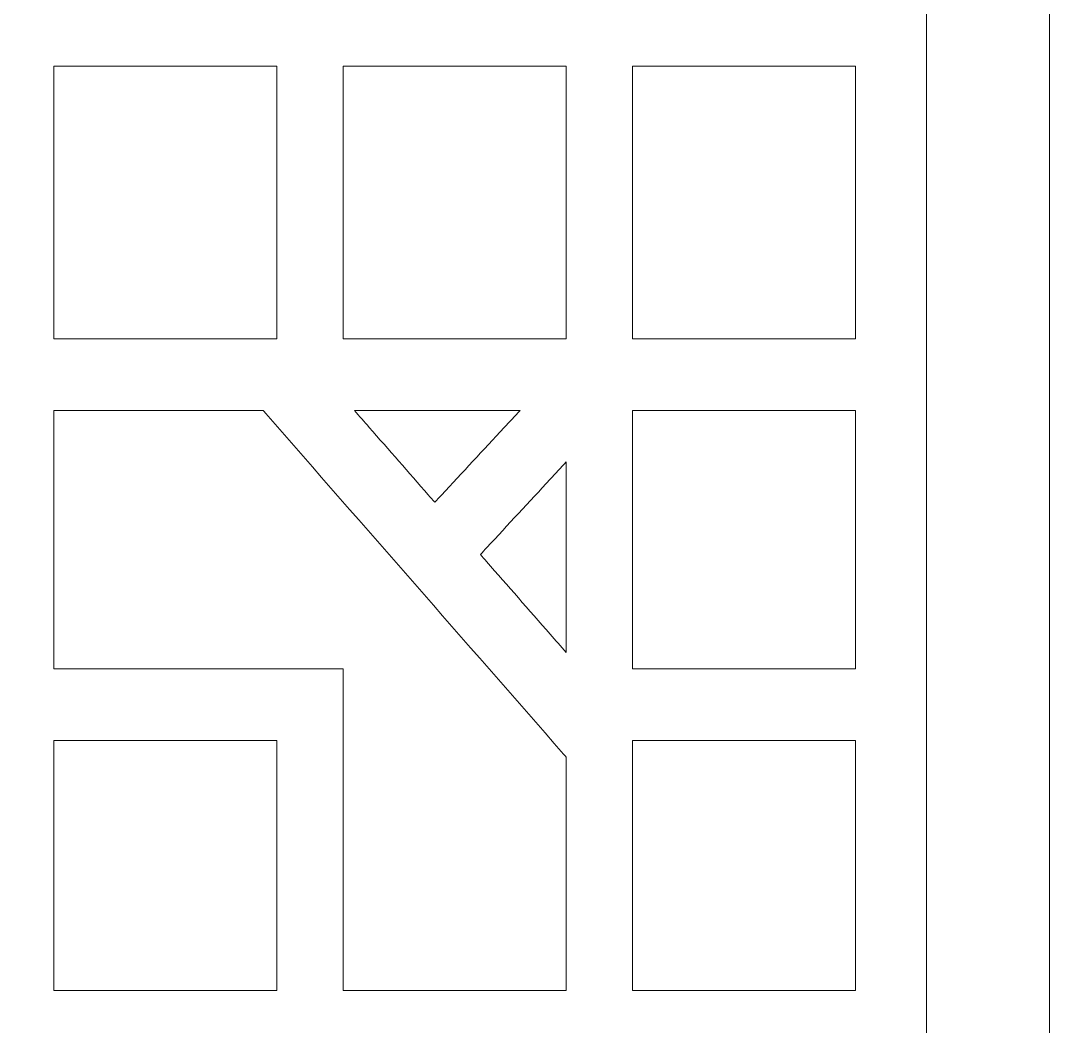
# Model space of a CAD drawing. Header units: centimetres. Extents: x -27.5 to -16.8, y -9.5 to 9.5.
# Drawn here: x -18.925 to -16.764, y 4 to 6.112 of the extents above; entities that cross this region are included whole.
import ezdxf

# ---------------------------------------------------------------- set-up
doc = ezdxf.new("R2010")
doc.units = ezdxf.units.CM
doc.header["$MEASUREMENT"] = 0
doc.layers.add('layer 1', color=7, linetype='Continuous')

msp = doc.modelspace()

# ---------------------------------------------------------------- linework, layer by layer
at = {"layer": 'layer 1', "color": 250, "lineweight": 9}
for points, knots in [([(-21.08554, 9.5), (-21.08554, 3.16667), (-21.08554, -3.16667), (-21.08554, -9.5), (-21.08554, -9.5), (-19.64491, -9.5), (-18.20427, -9.5), (-16.76367, -9.5), (-16.76367, -9.5), (-16.76367, -3.16667), (-16.76367, 3.16667), (-16.76367, 9.5), (-16.76367, 9.5), (-18.20427, 9.5), (-19.64491, 9.5), (-21.08554, 9.5)], [0, 0, 0, 0, 0.2, 0.2, 0.2, 0.2, 0.4, 0.4, 0.4, 0.4, 0.6, 0.6, 0.6, 0.6, 1, 1, 1, 1]), ([(-20.8272, -1.2539), (-20.8272, 2.24882), (-20.8272, 5.75153), (-20.8272, 9.25424), (-20.8272, 9.25424), (-19.5588, 9.25424), (-18.29036, 9.25424), (-17.02196, 9.25424), (-17.02196, 9.25424), (-17.02196, 5.75153), (-17.02196, 2.24882), (-17.02196, -1.2539), (-17.02196, -1.2539), (-18.29036, -1.2539), (-19.5588, -1.2539), (-20.8272, -1.2539)], [0, 0, 0, 0, 0.2, 0.2, 0.2, 0.2, 0.4, 0.4, 0.4, 0.4, 0.6, 0.6, 0.6, 0.6, 1, 1, 1, 1]), ([(-17.02196, -1.2539), (-17.02196, 2.24882), (-17.02196, 5.75153), (-17.02196, 9.25424), (-17.02196, 9.25424), (-18.29036, 9.25424), (-19.5588, 9.25424), (-20.8272, 9.25424), (-20.8272, 9.25424), (-20.8272, 5.75153), (-20.8272, 2.24882), (-20.8272, -1.2539), (-20.8272, -1.2539), (-19.5588, -1.2539), (-18.29036, -1.2539), (-17.02196, -1.2539)], [0, 0, 0, 0, 0.2, 0.2, 0.2, 0.2, 0.4, 0.4, 0.4, 0.4, 0.6, 0.6, 0.6, 0.6, 1, 1, 1, 1]), ([(-18.85482, 5.46524), (-18.85482, 5.64202), (-18.85482, 5.81876), (-18.85482, 5.99555), (-18.85482, 5.99555), (-18.85482, 6.00258), (-18.85482, 6.00964), (-18.85482, 6.01672), (-18.85482, 6.01672), (-18.84827, 6.01672), (-18.84172, 6.01672), (-18.83519, 6.01672), (-18.83519, 6.01672), (-18.69215, 6.01672), (-18.54915, 6.01672), (-18.40611, 6.01672), (-18.40611, 6.01672), (-18.39959, 6.01672), (-18.39303, 6.01672), (-18.38653, 6.01672), (-18.38653, 6.01672), (-18.38653, 6.00964), (-18.38653, 6.00258), (-18.38653, 5.99555), (-18.38653, 5.99555), (-18.38653, 5.81876), (-18.38653, 5.64202), (-18.38653, 5.46524), (-18.38653, 5.46524), (-18.38653, 5.45818), (-18.38653, 5.45115), (-18.38653, 5.44409), (-18.38653, 5.44409), (-18.39303, 5.44409), (-18.39959, 5.44409), (-18.40611, 5.44409), (-18.40611, 5.44409), (-18.54915, 5.44409), (-18.69215, 5.44409), (-18.83519, 5.44409), (-18.83519, 5.44409), (-18.84172, 5.44409), (-18.84827, 5.44409), (-18.85482, 5.44409), (-18.85482, 5.44409), (-18.85482, 5.45115), (-18.85482, 5.45818), (-18.85482, 5.46524)], [0, 0, 0, 0, 0.0769231, 0.0769231, 0.0769231, 0.0769231, 0.1538462, 0.1538462, 0.1538462, 0.1538462, 0.2307692, 0.2307692, 0.2307692, 0.2307692, 0.3076923, 0.3076923, 0.3076923, 0.3076923, 0.3846154, 0.3846154, 0.3846154, 0.3846154, 0.4615385, 0.4615385, 0.4615385, 0.4615385, 0.5384615, 0.5384615, 0.5384615, 0.5384615, 0.6153846, 0.6153846, 0.6153846, 0.6153846, 0.6923077, 0.6923077, 0.6923077, 0.6923077, 0.7692308, 0.7692308, 0.7692308, 0.7692308, 0.8461538, 0.8461538, 0.8461538, 0.8461538, 1, 1, 1, 1]), ([(-18.85482, 5.99555), (-18.85482, 5.81876), (-18.85482, 5.64202), (-18.85482, 5.46524), (-18.85482, 5.46524), (-18.85482, 5.45818), (-18.85482, 5.45115), (-18.85482, 5.44409), (-18.85482, 5.44409), (-18.84827, 5.44409), (-18.84172, 5.44409), (-18.83519, 5.44409), (-18.83519, 5.44409), (-18.69215, 5.44409), (-18.54915, 5.44409), (-18.40611, 5.44409), (-18.40611, 5.44409), (-18.39959, 5.44409), (-18.39303, 5.44409), (-18.38653, 5.44409), (-18.38653, 5.44409), (-18.38653, 5.45115), (-18.38653, 5.45818), (-18.38653, 5.46524), (-18.38653, 5.46524), (-18.38653, 5.64202), (-18.38653, 5.81876), (-18.38653, 5.99555), (-18.38653, 5.99555), (-18.38653, 6.00258), (-18.38653, 6.00964), (-18.38653, 6.01672), (-18.38653, 6.01672), (-18.39303, 6.01672), (-18.39959, 6.01672), (-18.40611, 6.01672), (-18.40611, 6.01672), (-18.54915, 6.01672), (-18.69215, 6.01672), (-18.83519, 6.01672), (-18.83519, 6.01672), (-18.84172, 6.01672), (-18.84827, 6.01672), (-18.85482, 6.01672), (-18.85482, 6.01672), (-18.85482, 6.00964), (-18.85482, 6.00258), (-18.85482, 5.99555)], [0, 0, 0, 0, 0.0769231, 0.0769231, 0.0769231, 0.0769231, 0.1538462, 0.1538462, 0.1538462, 0.1538462, 0.2307692, 0.2307692, 0.2307692, 0.2307692, 0.3076923, 0.3076923, 0.3076923, 0.3076923, 0.3846154, 0.3846154, 0.3846154, 0.3846154, 0.4615385, 0.4615385, 0.4615385, 0.4615385, 0.5384615, 0.5384615, 0.5384615, 0.5384615, 0.6153846, 0.6153846, 0.6153846, 0.6153846, 0.6923077, 0.6923077, 0.6923077, 0.6923077, 0.7692308, 0.7692308, 0.7692308, 0.7692308, 0.8461538, 0.8461538, 0.8461538, 0.8461538, 1, 1, 1, 1]), ([(-18.24692, 5.46524), (-18.24692, 5.64202), (-18.24692, 5.81876), (-18.24692, 5.99555), (-18.24692, 5.99555), (-18.24692, 6.00258), (-18.24692, 6.00964), (-18.24692, 6.01672), (-18.24692, 6.01672), (-18.24042, 6.01672), (-18.23387, 6.01672), (-18.22734, 6.01672), (-18.22734, 6.01672), (-18.0843, 6.01672), (-17.9413, 6.01672), (-17.79826, 6.01672), (-17.79826, 6.01672), (-17.79169, 6.01672), (-17.78518, 6.01672), (-17.77863, 6.01672), (-17.77863, 6.01672), (-17.77863, 6.00964), (-17.77863, 6.00258), (-17.77863, 5.99555), (-17.77863, 5.99555), (-17.77863, 5.81876), (-17.77863, 5.64202), (-17.77863, 5.46524), (-17.77863, 5.46524), (-17.77863, 5.45818), (-17.77863, 5.45115), (-17.77863, 5.44409), (-17.77863, 5.44409), (-17.78518, 5.44409), (-17.79169, 5.44409), (-17.79826, 5.44409), (-17.79826, 5.44409), (-17.9413, 5.44409), (-18.0843, 5.44409), (-18.22734, 5.44409), (-18.22734, 5.44409), (-18.23387, 5.44409), (-18.24042, 5.44409), (-18.24692, 5.44409), (-18.24692, 5.44409), (-18.24692, 5.45115), (-18.24692, 5.45818), (-18.24692, 5.46524)], [0, 0, 0, 0, 0.0769231, 0.0769231, 0.0769231, 0.0769231, 0.1538462, 0.1538462, 0.1538462, 0.1538462, 0.2307692, 0.2307692, 0.2307692, 0.2307692, 0.3076923, 0.3076923, 0.3076923, 0.3076923, 0.3846154, 0.3846154, 0.3846154, 0.3846154, 0.4615385, 0.4615385, 0.4615385, 0.4615385, 0.5384615, 0.5384615, 0.5384615, 0.5384615, 0.6153846, 0.6153846, 0.6153846, 0.6153846, 0.6923077, 0.6923077, 0.6923077, 0.6923077, 0.7692308, 0.7692308, 0.7692308, 0.7692308, 0.8461538, 0.8461538, 0.8461538, 0.8461538, 1, 1, 1, 1]), ([(-18.22734, 5.44409), (-18.0843, 5.44409), (-17.9413, 5.44409), (-17.79826, 5.44409), (-17.79826, 5.44409), (-17.79169, 5.44409), (-17.78518, 5.44409), (-17.77863, 5.44409), (-17.77863, 5.44409), (-17.77863, 5.45115), (-17.77863, 5.45818), (-17.77863, 5.46524), (-17.77863, 5.46524), (-17.77863, 5.64202), (-17.77863, 5.81876), (-17.77863, 5.99555), (-17.77863, 5.99555), (-17.77863, 6.00258), (-17.77863, 6.00964), (-17.77863, 6.01672), (-17.77863, 6.01672), (-17.78518, 6.01672), (-17.79169, 6.01672), (-17.79826, 6.01672), (-17.79826, 6.01672), (-17.9413, 6.01672), (-18.0843, 6.01672), (-18.22734, 6.01672), (-18.22734, 6.01672), (-18.23387, 6.01672), (-18.24042, 6.01672), (-18.24692, 6.01672), (-18.24692, 6.01672), (-18.24692, 6.00964), (-18.24692, 6.00258), (-18.24692, 5.99555), (-18.24692, 5.99555), (-18.24692, 5.81876), (-18.24692, 5.64202), (-18.24692, 5.46524), (-18.24692, 5.46524), (-18.24692, 5.45818), (-18.24692, 5.45115), (-18.24692, 5.44409), (-18.24692, 5.44409), (-18.24042, 5.44409), (-18.23387, 5.44409), (-18.22734, 5.44409)], [0, 0, 0, 0, 0.0769231, 0.0769231, 0.0769231, 0.0769231, 0.1538462, 0.1538462, 0.1538462, 0.1538462, 0.2307692, 0.2307692, 0.2307692, 0.2307692, 0.3076923, 0.3076923, 0.3076923, 0.3076923, 0.3846154, 0.3846154, 0.3846154, 0.3846154, 0.4615385, 0.4615385, 0.4615385, 0.4615385, 0.5384615, 0.5384615, 0.5384615, 0.5384615, 0.6153846, 0.6153846, 0.6153846, 0.6153846, 0.6923077, 0.6923077, 0.6923077, 0.6923077, 0.7692308, 0.7692308, 0.7692308, 0.7692308, 0.8461538, 0.8461538, 0.8461538, 0.8461538, 1, 1, 1, 1]), ([(-17.19038, 5.44409), (-17.33345, 5.44409), (-17.47644, 5.44409), (-17.61948, 5.44409), (-17.61948, 5.44409), (-17.62599, 5.44409), (-17.63256, 5.44409), (-17.63907, 5.44409), (-17.63907, 5.44409), (-17.63907, 5.45115), (-17.63907, 5.45818), (-17.63907, 5.46524), (-17.63907, 5.46524), (-17.63907, 5.64202), (-17.63907, 5.81876), (-17.63907, 5.99555), (-17.63907, 5.99555), (-17.63907, 6.00258), (-17.63907, 6.00964), (-17.63907, 6.01672), (-17.63907, 6.01672), (-17.63256, 6.01672), (-17.62599, 6.01672), (-17.61948, 6.01672), (-17.61948, 6.01672), (-17.47644, 6.01672), (-17.33345, 6.01672), (-17.19038, 6.01672), (-17.19038, 6.01672), (-17.18388, 6.01672), (-17.17733, 6.01672), (-17.17077, 6.01672), (-17.17077, 6.01672), (-17.17077, 6.00964), (-17.17077, 6.00258), (-17.17077, 5.99555), (-17.17077, 5.99555), (-17.17077, 5.81876), (-17.17077, 5.64202), (-17.17077, 5.46524), (-17.17077, 5.46524), (-17.17077, 5.45818), (-17.17077, 5.45115), (-17.17077, 5.44409), (-17.17077, 5.44409), (-17.17733, 5.44409), (-17.18388, 5.44409), (-17.19038, 5.44409)], [0, 0, 0, 0, 0.0769231, 0.0769231, 0.0769231, 0.0769231, 0.1538462, 0.1538462, 0.1538462, 0.1538462, 0.2307692, 0.2307692, 0.2307692, 0.2307692, 0.3076923, 0.3076923, 0.3076923, 0.3076923, 0.3846154, 0.3846154, 0.3846154, 0.3846154, 0.4615385, 0.4615385, 0.4615385, 0.4615385, 0.5384615, 0.5384615, 0.5384615, 0.5384615, 0.6153846, 0.6153846, 0.6153846, 0.6153846, 0.6923077, 0.6923077, 0.6923077, 0.6923077, 0.7692308, 0.7692308, 0.7692308, 0.7692308, 0.8461538, 0.8461538, 0.8461538, 0.8461538, 1, 1, 1, 1]), ([(-17.19038, 6.01672), (-17.33345, 6.01672), (-17.47644, 6.01672), (-17.61948, 6.01672), (-17.61948, 6.01672), (-17.62599, 6.01672), (-17.63256, 6.01672), (-17.63907, 6.01672), (-17.63907, 6.01672), (-17.63907, 6.00964), (-17.63907, 6.00258), (-17.63907, 5.99555), (-17.63907, 5.99555), (-17.63907, 5.81876), (-17.63907, 5.64202), (-17.63907, 5.46524), (-17.63907, 5.46524), (-17.63907, 5.45818), (-17.63907, 5.45115), (-17.63907, 5.44409), (-17.63907, 5.44409), (-17.63256, 5.44409), (-17.62599, 5.44409), (-17.61948, 5.44409), (-17.61948, 5.44409), (-17.47644, 5.44409), (-17.33345, 5.44409), (-17.19038, 5.44409), (-17.19038, 5.44409), (-17.18388, 5.44409), (-17.17733, 5.44409), (-17.17077, 5.44409), (-17.17077, 5.44409), (-17.17077, 5.45115), (-17.17077, 5.45818), (-17.17077, 5.46524), (-17.17077, 5.46524), (-17.17077, 5.64202), (-17.17077, 5.81876), (-17.17077, 5.99555), (-17.17077, 5.99555), (-17.17077, 6.00258), (-17.17077, 6.00964), (-17.17077, 6.01672), (-17.17077, 6.01672), (-17.17733, 6.01672), (-17.18388, 6.01672), (-17.19038, 6.01672)], [0, 0, 0, 0, 0.0769231, 0.0769231, 0.0769231, 0.0769231, 0.1538462, 0.1538462, 0.1538462, 0.1538462, 0.2307692, 0.2307692, 0.2307692, 0.2307692, 0.3076923, 0.3076923, 0.3076923, 0.3076923, 0.3846154, 0.3846154, 0.3846154, 0.3846154, 0.4615385, 0.4615385, 0.4615385, 0.4615385, 0.5384615, 0.5384615, 0.5384615, 0.5384615, 0.6153846, 0.6153846, 0.6153846, 0.6153846, 0.6923077, 0.6923077, 0.6923077, 0.6923077, 0.7692308, 0.7692308, 0.7692308, 0.7692308, 0.8461538, 0.8461538, 0.8461538, 0.8461538, 1, 1, 1, 1]), ([(-18.24692, 4.75079), (-18.26417, 4.75079), (-18.2814, 4.75079), (-18.29865, 4.75079), (-18.29865, 4.75079), (-18.33443, 4.75079), (-18.37029, 4.75079), (-18.40611, 4.75079), (-18.40611, 4.75079), (-18.54915, 4.75079), (-18.69215, 4.75079), (-18.83519, 4.75079), (-18.83519, 4.75079), (-18.84172, 4.75079), (-18.84827, 4.75079), (-18.85482, 4.75079), (-18.85482, 4.75079), (-18.85482, 4.75787), (-18.85482, 4.76488), (-18.85482, 4.77194), (-18.85482, 4.77194), (-18.85482, 4.9388), (-18.85482, 5.10562), (-18.85482, 5.27246), (-18.85482, 5.27246), (-18.85482, 5.2795), (-18.85482, 5.28655), (-18.85482, 5.29363), (-18.85482, 5.29363), (-18.84827, 5.29363), (-18.84172, 5.29363), (-18.83519, 5.29363), (-18.83519, 5.29363), (-18.69804, 5.29363), (-18.56091, 5.29363), (-18.42373, 5.29363), (-18.42373, 5.29363), (-18.42094, 5.29363), (-18.4181, 5.29363), (-18.4153, 5.29363), (-18.4153, 5.29363), (-18.41338, 5.29141), (-18.41143, 5.28921), (-18.4095, 5.28699), (-18.4095, 5.28699), (-18.20099, 5.04865), (-17.99248, 4.81031), (-17.78401, 4.57199), (-17.78401, 4.57199), (-17.78222, 4.56995), (-17.78046, 4.56794), (-17.77863, 4.56587), (-17.77863, 4.56587), (-17.77863, 4.56308), (-17.77863, 4.56028), (-17.77863, 4.55747), (-17.77863, 4.55747), (-17.77863, 4.40384), (-17.77863, 4.25019), (-17.77863, 4.09652), (-17.77863, 4.09652), (-17.77863, 4.08951), (-17.77863, 4.08244), (-17.77863, 4.07543), (-17.77863, 4.07543), (-17.78518, 4.07543), (-17.79169, 4.07543), (-17.79826, 4.07543), (-17.79826, 4.07543), (-17.9413, 4.07543), (-18.0843, 4.07543), (-18.22734, 4.07543), (-18.22734, 4.07543), (-18.23387, 4.07543), (-18.24042, 4.07543), (-18.24692, 4.07543), (-18.24692, 4.07543), (-18.24692, 4.08244), (-18.24692, 4.08951), (-18.24692, 4.09652), (-18.24692, 4.09652), (-18.24692, 4.31464), (-18.24692, 4.53275), (-18.24692, 4.75079)], [0, 0, 0, 0, 0.0454545, 0.0454545, 0.0454545, 0.0454545, 0.0909091, 0.0909091, 0.0909091, 0.0909091, 0.1363636, 0.1363636, 0.1363636, 0.1363636, 0.1818182, 0.1818182, 0.1818182, 0.1818182, 0.2272727, 0.2272727, 0.2272727, 0.2272727, 0.2727273, 0.2727273, 0.2727273, 0.2727273, 0.3181818, 0.3181818, 0.3181818, 0.3181818, 0.3636364, 0.3636364, 0.3636364, 0.3636364, 0.4090909, 0.4090909, 0.4090909, 0.4090909, 0.4545455, 0.4545455, 0.4545455, 0.4545455, 0.5, 0.5, 0.5, 0.5, 0.5454545, 0.5454545, 0.5454545, 0.5454545, 0.5909091, 0.5909091, 0.5909091, 0.5909091, 0.6363636, 0.6363636, 0.6363636, 0.6363636, 0.6818182, 0.6818182, 0.6818182, 0.6818182, 0.7272727, 0.7272727, 0.7272727, 0.7272727, 0.7727273, 0.7727273, 0.7727273, 0.7727273, 0.8181818, 0.8181818, 0.8181818, 0.8181818, 0.8636364, 0.8636364, 0.8636364, 0.8636364, 0.9090909, 0.9090909, 0.9090909, 0.9090909, 1, 1, 1, 1]), ([(-18.24692, 4.75079), (-18.24692, 4.53275), (-18.24692, 4.31464), (-18.24692, 4.09652), (-18.24692, 4.09652), (-18.24692, 4.08951), (-18.24692, 4.08244), (-18.24692, 4.07543), (-18.24692, 4.07543), (-18.24042, 4.07543), (-18.23387, 4.07543), (-18.22734, 4.07543), (-18.22734, 4.07543), (-18.0843, 4.07543), (-17.9413, 4.07543), (-17.79826, 4.07543), (-17.79826, 4.07543), (-17.79169, 4.07543), (-17.78518, 4.07543), (-17.77863, 4.07543), (-17.77863, 4.07543), (-17.77863, 4.08244), (-17.77863, 4.08951), (-17.77863, 4.09652), (-17.77863, 4.09652), (-17.77863, 4.25019), (-17.77863, 4.40384), (-17.77863, 4.55747), (-17.77863, 4.55747), (-17.77863, 4.56028), (-17.77863, 4.56308), (-17.77863, 4.56587), (-17.77863, 4.56587), (-17.78046, 4.56794), (-17.78222, 4.56995), (-17.78401, 4.57199), (-17.78401, 4.57199), (-17.99248, 4.81031), (-18.20099, 5.04865), (-18.4095, 5.28699), (-18.4095, 5.28699), (-18.41143, 5.28921), (-18.41338, 5.29141), (-18.4153, 5.29363), (-18.4153, 5.29363), (-18.4181, 5.29363), (-18.42094, 5.29363), (-18.42373, 5.29363), (-18.42373, 5.29363), (-18.56091, 5.29363), (-18.69804, 5.29363), (-18.83519, 5.29363), (-18.83519, 5.29363), (-18.84172, 5.29363), (-18.84827, 5.29363), (-18.85482, 5.29363), (-18.85482, 5.29363), (-18.85482, 5.28655), (-18.85482, 5.2795), (-18.85482, 5.27246), (-18.85482, 5.27246), (-18.85482, 5.10562), (-18.85482, 4.9388), (-18.85482, 4.77194), (-18.85482, 4.77194), (-18.85482, 4.76488), (-18.85482, 4.75787), (-18.85482, 4.75079), (-18.85482, 4.75079), (-18.84827, 4.75079), (-18.84172, 4.75079), (-18.83519, 4.75079), (-18.83519, 4.75079), (-18.69215, 4.75079), (-18.54915, 4.75079), (-18.40611, 4.75079), (-18.40611, 4.75079), (-18.37029, 4.75079), (-18.33443, 4.75079), (-18.29865, 4.75079), (-18.29865, 4.75079), (-18.2814, 4.75079), (-18.26417, 4.75079), (-18.24692, 4.75079)], [0, 0, 0, 0, 0.0454545, 0.0454545, 0.0454545, 0.0454545, 0.0909091, 0.0909091, 0.0909091, 0.0909091, 0.1363636, 0.1363636, 0.1363636, 0.1363636, 0.1818182, 0.1818182, 0.1818182, 0.1818182, 0.2272727, 0.2272727, 0.2272727, 0.2272727, 0.2727273, 0.2727273, 0.2727273, 0.2727273, 0.3181818, 0.3181818, 0.3181818, 0.3181818, 0.3636364, 0.3636364, 0.3636364, 0.3636364, 0.4090909, 0.4090909, 0.4090909, 0.4090909, 0.4545455, 0.4545455, 0.4545455, 0.4545455, 0.5, 0.5, 0.5, 0.5, 0.5454545, 0.5454545, 0.5454545, 0.5454545, 0.5909091, 0.5909091, 0.5909091, 0.5909091, 0.6363636, 0.6363636, 0.6363636, 0.6363636, 0.6818182, 0.6818182, 0.6818182, 0.6818182, 0.7272727, 0.7272727, 0.7272727, 0.7272727, 0.7727273, 0.7727273, 0.7727273, 0.7727273, 0.8181818, 0.8181818, 0.8181818, 0.8181818, 0.8636364, 0.8636364, 0.8636364, 0.8636364, 0.9090909, 0.9090909, 0.9090909, 0.9090909, 1, 1, 1, 1]), ([(-17.90909, 5.2575), (-17.95287, 5.21036), (-17.99658, 5.16317), (-18.04033, 5.116), (-18.04033, 5.116), (-18.04508, 5.11089), (-18.04986, 5.10576), (-18.05458, 5.10063), (-18.05458, 5.10063), (-18.05921, 5.1059), (-18.06382, 5.11119), (-18.06844, 5.11643), (-18.06844, 5.11643), (-18.10972, 5.16365), (-18.15098, 5.21079), (-18.19222, 5.25794), (-18.19222, 5.25794), (-18.20264, 5.26983), (-18.21302, 5.2817), (-18.22344, 5.29363), (-18.22344, 5.29363), (-18.20828, 5.29363), (-18.19313, 5.29363), (-18.17799, 5.29363), (-18.17799, 5.29363), (-18.09298, 5.29363), (-18.00794, 5.29363), (-17.92295, 5.29363), (-17.92295, 5.29363), (-17.90717, 5.29363), (-17.89138, 5.29363), (-17.87562, 5.29363), (-17.87562, 5.29363), (-17.88676, 5.28158), (-17.89794, 5.26955), (-17.90909, 5.2575)], [0, 0, 0, 0, 0.1, 0.1, 0.1, 0.1, 0.2, 0.2, 0.2, 0.2, 0.3, 0.3, 0.3, 0.3, 0.4, 0.4, 0.4, 0.4, 0.5, 0.5, 0.5, 0.5, 0.6, 0.6, 0.6, 0.6, 0.7, 0.7, 0.7, 0.7, 0.8, 0.8, 0.8, 0.8, 1, 1, 1, 1]), ([(-17.92295, 5.29363), (-18.00794, 5.29363), (-18.09298, 5.29363), (-18.17799, 5.29363), (-18.17799, 5.29363), (-18.19313, 5.29363), (-18.20828, 5.29363), (-18.22344, 5.29363), (-18.22344, 5.29363), (-18.21302, 5.2817), (-18.20264, 5.26983), (-18.19222, 5.25794), (-18.19222, 5.25794), (-18.15098, 5.21079), (-18.10972, 5.16365), (-18.06844, 5.11643), (-18.06844, 5.11643), (-18.06382, 5.11119), (-18.05921, 5.1059), (-18.05458, 5.10063), (-18.05458, 5.10063), (-18.04986, 5.10576), (-18.04508, 5.11089), (-18.04033, 5.116), (-18.04033, 5.116), (-17.99658, 5.16317), (-17.95287, 5.21036), (-17.90909, 5.2575), (-17.90909, 5.2575), (-17.89794, 5.26955), (-17.88676, 5.28158), (-17.87562, 5.29363), (-17.87562, 5.29363), (-17.89138, 5.29363), (-17.90717, 5.29363), (-17.92295, 5.29363)], [0, 0, 0, 0, 0.1, 0.1, 0.1, 0.1, 0.2, 0.2, 0.2, 0.2, 0.3, 0.3, 0.3, 0.3, 0.4, 0.4, 0.4, 0.4, 0.5, 0.5, 0.5, 0.5, 0.6, 0.6, 0.6, 0.6, 0.7, 0.7, 0.7, 0.7, 0.8, 0.8, 0.8, 0.8, 1, 1, 1, 1]), ([(-17.19038, 4.75079), (-17.33345, 4.75079), (-17.47644, 4.75079), (-17.61948, 4.75079), (-17.61948, 4.75079), (-17.62599, 4.75079), (-17.63256, 4.75079), (-17.63907, 4.75079), (-17.63907, 4.75079), (-17.63907, 4.75787), (-17.63907, 4.76488), (-17.63907, 4.77194), (-17.63907, 4.77194), (-17.63907, 4.9388), (-17.63907, 5.10562), (-17.63907, 5.27246), (-17.63907, 5.27246), (-17.63907, 5.2795), (-17.63907, 5.28655), (-17.63907, 5.29363), (-17.63907, 5.29363), (-17.63256, 5.29363), (-17.62599, 5.29363), (-17.61948, 5.29363), (-17.61948, 5.29363), (-17.47644, 5.29363), (-17.33345, 5.29363), (-17.19038, 5.29363), (-17.19038, 5.29363), (-17.18388, 5.29363), (-17.17733, 5.29363), (-17.17077, 5.29363), (-17.17077, 5.29363), (-17.17077, 5.28655), (-17.17077, 5.2795), (-17.17077, 5.27246), (-17.17077, 5.27246), (-17.17077, 5.10562), (-17.17077, 4.9388), (-17.17077, 4.77194), (-17.17077, 4.77194), (-17.17077, 4.76488), (-17.17077, 4.75787), (-17.17077, 4.75079), (-17.17077, 4.75079), (-17.17733, 4.75079), (-17.18388, 4.75079), (-17.19038, 4.75079)], [0, 0, 0, 0, 0.0769231, 0.0769231, 0.0769231, 0.0769231, 0.1538462, 0.1538462, 0.1538462, 0.1538462, 0.2307692, 0.2307692, 0.2307692, 0.2307692, 0.3076923, 0.3076923, 0.3076923, 0.3076923, 0.3846154, 0.3846154, 0.3846154, 0.3846154, 0.4615385, 0.4615385, 0.4615385, 0.4615385, 0.5384615, 0.5384615, 0.5384615, 0.5384615, 0.6153846, 0.6153846, 0.6153846, 0.6153846, 0.6923077, 0.6923077, 0.6923077, 0.6923077, 0.7692308, 0.7692308, 0.7692308, 0.7692308, 0.8461538, 0.8461538, 0.8461538, 0.8461538, 1, 1, 1, 1]), ([(-17.19038, 5.29363), (-17.33345, 5.29363), (-17.47644, 5.29363), (-17.61948, 5.29363), (-17.61948, 5.29363), (-17.62599, 5.29363), (-17.63256, 5.29363), (-17.63907, 5.29363), (-17.63907, 5.29363), (-17.63907, 5.28655), (-17.63907, 5.2795), (-17.63907, 5.27246), (-17.63907, 5.27246), (-17.63907, 5.10562), (-17.63907, 4.9388), (-17.63907, 4.77194), (-17.63907, 4.77194), (-17.63907, 4.76488), (-17.63907, 4.75787), (-17.63907, 4.75079), (-17.63907, 4.75079), (-17.63256, 4.75079), (-17.62599, 4.75079), (-17.61948, 4.75079), (-17.61948, 4.75079), (-17.47644, 4.75079), (-17.33345, 4.75079), (-17.19038, 4.75079), (-17.19038, 4.75079), (-17.18388, 4.75079), (-17.17733, 4.75079), (-17.17077, 4.75079), (-17.17077, 4.75079), (-17.17077, 4.75787), (-17.17077, 4.76488), (-17.17077, 4.77194), (-17.17077, 4.77194), (-17.17077, 4.9388), (-17.17077, 5.10562), (-17.17077, 5.27246), (-17.17077, 5.27246), (-17.17077, 5.2795), (-17.17077, 5.28655), (-17.17077, 5.29363), (-17.17077, 5.29363), (-17.17733, 5.29363), (-17.18388, 5.29363), (-17.19038, 5.29363)], [0, 0, 0, 0, 0.0769231, 0.0769231, 0.0769231, 0.0769231, 0.1538462, 0.1538462, 0.1538462, 0.1538462, 0.2307692, 0.2307692, 0.2307692, 0.2307692, 0.3076923, 0.3076923, 0.3076923, 0.3076923, 0.3846154, 0.3846154, 0.3846154, 0.3846154, 0.4615385, 0.4615385, 0.4615385, 0.4615385, 0.5384615, 0.5384615, 0.5384615, 0.5384615, 0.6153846, 0.6153846, 0.6153846, 0.6153846, 0.6923077, 0.6923077, 0.6923077, 0.6923077, 0.7692308, 0.7692308, 0.7692308, 0.7692308, 0.8461538, 0.8461538, 0.8461538, 0.8461538, 1, 1, 1, 1]), ([(-17.81253, 4.82392), (-17.85693, 4.87466), (-17.90133, 4.9254), (-17.94572, 4.97617), (-17.94572, 4.97617), (-17.95005, 4.98114), (-17.95443, 4.98613), (-17.95878, 4.9911), (-17.95878, 4.9911), (-17.95427, 4.99594), (-17.94982, 5.00079), (-17.94531, 5.00563), (-17.94531, 5.00563), (-17.90094, 5.0535), (-17.85649, 5.10136), (-17.8121, 5.14924), (-17.8121, 5.14924), (-17.80096, 5.16127), (-17.78981, 5.17329), (-17.77863, 5.18534), (-17.77863, 5.18534), (-17.77863, 5.16832), (-17.77863, 5.15132), (-17.77863, 5.13428), (-17.77863, 5.13428), (-17.77863, 5.03566), (-17.77863, 4.93706), (-17.77863, 4.83839), (-17.77863, 4.83839), (-17.77863, 4.82069), (-17.77863, 4.80295), (-17.77863, 4.7852), (-17.77863, 4.7852), (-17.78997, 4.7981), (-17.80124, 4.81102), (-17.81253, 4.82392)], [0, 0, 0, 0, 0.1, 0.1, 0.1, 0.1, 0.2, 0.2, 0.2, 0.2, 0.3, 0.3, 0.3, 0.3, 0.4, 0.4, 0.4, 0.4, 0.5, 0.5, 0.5, 0.5, 0.6, 0.6, 0.6, 0.6, 0.7, 0.7, 0.7, 0.7, 0.8, 0.8, 0.8, 0.8, 1, 1, 1, 1]), ([(-17.77863, 4.83839), (-17.77863, 4.93706), (-17.77863, 5.03566), (-17.77863, 5.13428), (-17.77863, 5.13428), (-17.77863, 5.15132), (-17.77863, 5.16832), (-17.77863, 5.18534), (-17.77863, 5.18534), (-17.78981, 5.17329), (-17.80096, 5.16127), (-17.8121, 5.14924), (-17.8121, 5.14924), (-17.85649, 5.10136), (-17.90094, 5.0535), (-17.94531, 5.00563), (-17.94531, 5.00563), (-17.94982, 5.00079), (-17.95427, 4.99594), (-17.95878, 4.9911), (-17.95878, 4.9911), (-17.95443, 4.98613), (-17.95005, 4.98114), (-17.94572, 4.97617), (-17.94572, 4.97617), (-17.90133, 4.9254), (-17.85693, 4.87466), (-17.81253, 4.82392), (-17.81253, 4.82392), (-17.80124, 4.81102), (-17.78997, 4.7981), (-17.77863, 4.7852), (-17.77863, 4.7852), (-17.77863, 4.80295), (-17.77863, 4.82069), (-17.77863, 4.83839)], [0, 0, 0, 0, 0.1, 0.1, 0.1, 0.1, 0.2, 0.2, 0.2, 0.2, 0.3, 0.3, 0.3, 0.3, 0.4, 0.4, 0.4, 0.4, 0.5, 0.5, 0.5, 0.5, 0.6, 0.6, 0.6, 0.6, 0.7, 0.7, 0.7, 0.7, 0.8, 0.8, 0.8, 0.8, 1, 1, 1, 1]), ([(-18.85482, 4.09652), (-18.85482, 4.25741), (-18.85482, 4.4183), (-18.85482, 4.57918), (-18.85482, 4.57918), (-18.85482, 4.58622), (-18.85482, 4.59327), (-18.85482, 4.60028), (-18.85482, 4.60028), (-18.84827, 4.60028), (-18.84172, 4.60028), (-18.83519, 4.60028), (-18.83519, 4.60028), (-18.69215, 4.60028), (-18.54915, 4.60028), (-18.40611, 4.60028), (-18.40611, 4.60028), (-18.39959, 4.60028), (-18.39303, 4.60028), (-18.38653, 4.60028), (-18.38653, 4.60028), (-18.38653, 4.59327), (-18.38653, 4.58622), (-18.38653, 4.57918), (-18.38653, 4.57918), (-18.38653, 4.4183), (-18.38653, 4.25741), (-18.38653, 4.09652), (-18.38653, 4.09652), (-18.38653, 4.08951), (-18.38653, 4.08244), (-18.38653, 4.07543), (-18.38653, 4.07543), (-18.39303, 4.07543), (-18.39959, 4.07543), (-18.40611, 4.07543), (-18.40611, 4.07543), (-18.54915, 4.07543), (-18.69215, 4.07543), (-18.83519, 4.07543), (-18.83519, 4.07543), (-18.84172, 4.07543), (-18.84827, 4.07543), (-18.85482, 4.07543), (-18.85482, 4.07543), (-18.85482, 4.08244), (-18.85482, 4.08951), (-18.85482, 4.09652)], [0, 0, 0, 0, 0.0769231, 0.0769231, 0.0769231, 0.0769231, 0.1538462, 0.1538462, 0.1538462, 0.1538462, 0.2307692, 0.2307692, 0.2307692, 0.2307692, 0.3076923, 0.3076923, 0.3076923, 0.3076923, 0.3846154, 0.3846154, 0.3846154, 0.3846154, 0.4615385, 0.4615385, 0.4615385, 0.4615385, 0.5384615, 0.5384615, 0.5384615, 0.5384615, 0.6153846, 0.6153846, 0.6153846, 0.6153846, 0.6923077, 0.6923077, 0.6923077, 0.6923077, 0.7692308, 0.7692308, 0.7692308, 0.7692308, 0.8461538, 0.8461538, 0.8461538, 0.8461538, 1, 1, 1, 1]), ([(-18.83519, 4.07543), (-18.69215, 4.07543), (-18.54915, 4.07543), (-18.40611, 4.07543), (-18.40611, 4.07543), (-18.39959, 4.07543), (-18.39303, 4.07543), (-18.38653, 4.07543), (-18.38653, 4.07543), (-18.38653, 4.08244), (-18.38653, 4.08951), (-18.38653, 4.09652), (-18.38653, 4.09652), (-18.38653, 4.25741), (-18.38653, 4.4183), (-18.38653, 4.57918), (-18.38653, 4.57918), (-18.38653, 4.58622), (-18.38653, 4.59327), (-18.38653, 4.60028), (-18.38653, 4.60028), (-18.39303, 4.60028), (-18.39959, 4.60028), (-18.40611, 4.60028), (-18.40611, 4.60028), (-18.54915, 4.60028), (-18.69215, 4.60028), (-18.83519, 4.60028), (-18.83519, 4.60028), (-18.84172, 4.60028), (-18.84827, 4.60028), (-18.85482, 4.60028), (-18.85482, 4.60028), (-18.85482, 4.59327), (-18.85482, 4.58622), (-18.85482, 4.57918), (-18.85482, 4.57918), (-18.85482, 4.4183), (-18.85482, 4.25741), (-18.85482, 4.09652), (-18.85482, 4.09652), (-18.85482, 4.08951), (-18.85482, 4.08244), (-18.85482, 4.07543), (-18.85482, 4.07543), (-18.84827, 4.07543), (-18.84172, 4.07543), (-18.83519, 4.07543)], [0, 0, 0, 0, 0.0769231, 0.0769231, 0.0769231, 0.0769231, 0.1538462, 0.1538462, 0.1538462, 0.1538462, 0.2307692, 0.2307692, 0.2307692, 0.2307692, 0.3076923, 0.3076923, 0.3076923, 0.3076923, 0.3846154, 0.3846154, 0.3846154, 0.3846154, 0.4615385, 0.4615385, 0.4615385, 0.4615385, 0.5384615, 0.5384615, 0.5384615, 0.5384615, 0.6153846, 0.6153846, 0.6153846, 0.6153846, 0.6923077, 0.6923077, 0.6923077, 0.6923077, 0.7692308, 0.7692308, 0.7692308, 0.7692308, 0.8461538, 0.8461538, 0.8461538, 0.8461538, 1, 1, 1, 1]), ([(-17.19038, 4.07543), (-17.33345, 4.07543), (-17.47644, 4.07543), (-17.61948, 4.07543), (-17.61948, 4.07543), (-17.62599, 4.07543), (-17.63256, 4.07543), (-17.63907, 4.07543), (-17.63907, 4.07543), (-17.63907, 4.08244), (-17.63907, 4.08951), (-17.63907, 4.09652), (-17.63907, 4.09652), (-17.63907, 4.25741), (-17.63907, 4.4183), (-17.63907, 4.57918), (-17.63907, 4.57918), (-17.63907, 4.58622), (-17.63907, 4.59327), (-17.63907, 4.60028), (-17.63907, 4.60028), (-17.63256, 4.60028), (-17.62599, 4.60028), (-17.61948, 4.60028), (-17.61948, 4.60028), (-17.47644, 4.60028), (-17.33345, 4.60028), (-17.19038, 4.60028), (-17.19038, 4.60028), (-17.18388, 4.60028), (-17.17733, 4.60028), (-17.17077, 4.60028), (-17.17077, 4.60028), (-17.17077, 4.59327), (-17.17077, 4.58622), (-17.17077, 4.57918), (-17.17077, 4.57918), (-17.17077, 4.4183), (-17.17077, 4.25741), (-17.17077, 4.09652), (-17.17077, 4.09652), (-17.17077, 4.08951), (-17.17077, 4.08244), (-17.17077, 4.07543), (-17.17077, 4.07543), (-17.17733, 4.07543), (-17.18388, 4.07543), (-17.19038, 4.07543)], [0, 0, 0, 0, 0.0769231, 0.0769231, 0.0769231, 0.0769231, 0.1538462, 0.1538462, 0.1538462, 0.1538462, 0.2307692, 0.2307692, 0.2307692, 0.2307692, 0.3076923, 0.3076923, 0.3076923, 0.3076923, 0.3846154, 0.3846154, 0.3846154, 0.3846154, 0.4615385, 0.4615385, 0.4615385, 0.4615385, 0.5384615, 0.5384615, 0.5384615, 0.5384615, 0.6153846, 0.6153846, 0.6153846, 0.6153846, 0.6923077, 0.6923077, 0.6923077, 0.6923077, 0.7692308, 0.7692308, 0.7692308, 0.7692308, 0.8461538, 0.8461538, 0.8461538, 0.8461538, 1, 1, 1, 1]), ([(-17.19038, 4.60028), (-17.33345, 4.60028), (-17.47644, 4.60028), (-17.61948, 4.60028), (-17.61948, 4.60028), (-17.62599, 4.60028), (-17.63256, 4.60028), (-17.63907, 4.60028), (-17.63907, 4.60028), (-17.63907, 4.59327), (-17.63907, 4.58622), (-17.63907, 4.57918), (-17.63907, 4.57918), (-17.63907, 4.4183), (-17.63907, 4.25741), (-17.63907, 4.09652), (-17.63907, 4.09652), (-17.63907, 4.08951), (-17.63907, 4.08244), (-17.63907, 4.07543), (-17.63907, 4.07543), (-17.63256, 4.07543), (-17.62599, 4.07543), (-17.61948, 4.07543), (-17.61948, 4.07543), (-17.47644, 4.07543), (-17.33345, 4.07543), (-17.19038, 4.07543), (-17.19038, 4.07543), (-17.18388, 4.07543), (-17.17733, 4.07543), (-17.17077, 4.07543), (-17.17077, 4.07543), (-17.17077, 4.08244), (-17.17077, 4.08951), (-17.17077, 4.09652), (-17.17077, 4.09652), (-17.17077, 4.25741), (-17.17077, 4.4183), (-17.17077, 4.57918), (-17.17077, 4.57918), (-17.17077, 4.58622), (-17.17077, 4.59327), (-17.17077, 4.60028), (-17.17077, 4.60028), (-17.17733, 4.60028), (-17.18388, 4.60028), (-17.19038, 4.60028)], [0, 0, 0, 0, 0.0769231, 0.0769231, 0.0769231, 0.0769231, 0.1538462, 0.1538462, 0.1538462, 0.1538462, 0.2307692, 0.2307692, 0.2307692, 0.2307692, 0.3076923, 0.3076923, 0.3076923, 0.3076923, 0.3846154, 0.3846154, 0.3846154, 0.3846154, 0.4615385, 0.4615385, 0.4615385, 0.4615385, 0.5384615, 0.5384615, 0.5384615, 0.5384615, 0.6153846, 0.6153846, 0.6153846, 0.6153846, 0.6923077, 0.6923077, 0.6923077, 0.6923077, 0.7692308, 0.7692308, 0.7692308, 0.7692308, 0.8461538, 0.8461538, 0.8461538, 0.8461538, 1, 1, 1, 1])]:
    msp.add_open_spline(points, degree=3, knots=knots, dxfattribs=at)

doc.saveas('drawing.dxf')
